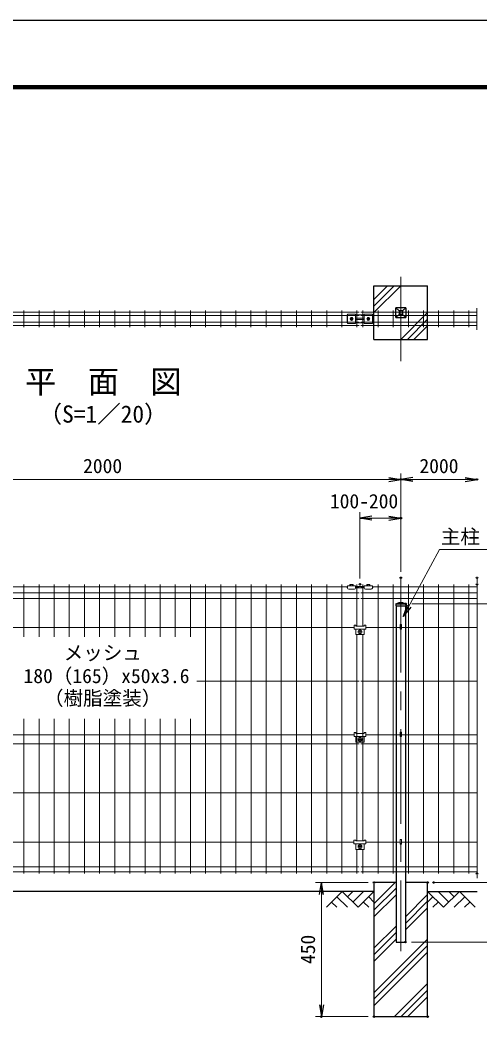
# Model space of a CAD drawing. Units: millimetres, scale not verified. Extents: x -4200 to 4200, y -2970 to 2970.
# Drawn here: x -2277 to -735, y -385 to 2970 of the extents above; entities that cross this region are included whole.
import ezdxf
from ezdxf.enums import TextEntityAlignment as Align

# ---------------------------------------------------------------- set-up
doc = ezdxf.new("R2010")
doc.units = ezdxf.units.MM
doc.header["$LTSCALE"] = 10
doc.header["$PDMODE"] = 32
doc.header["$PDSIZE"] = 5
doc.linetypes.add('USER1', pattern=[50.8, 31.75, -6.35, 6.35, -6.35])
for name, color, linetype, lineweight in [('0-0_D-TTL-TXT', 7, 'Continuous', 25), ('0-1_D-BGD', 7, 'Continuous', 25), ('0-2_D-STR4', 7, 'Continuous', 25), ('0-3_D-STR-DIM', 7, 'Continuous', 13), ('0-4_D-STR3', 3, 'Continuous', 13), ('0-5_D-BMK', 2, 'USER1', 13), ('0-6_D-STR1', 1, 'Continuous', 25), ('0-7_D-STR2', 7, 'Continuous', 13), ('0-8_D-DCR-HCH', 7, 'Continuous', 13), ('0-B_D-STR-TXT', 7, 'Continuous', 25), ('0-C_D-TTL', 7, 'Continuous', 25)]:
    doc.layers.add(name, color=color, linetype=linetype, lineweight=lineweight)
doc.layers.add('0-9_0', color=7, linetype='Continuous')
doc.layers.add('0-A_Defpoints', color=7, linetype='Continuous')
doc.styles.add('ＭＳ ゴシック', font='')
doc.styles.get('ＭＳ ゴシック').set_extended_font_data('MS Gothic')

# ---------------------------------------------------------------- blocks, each defined once
blk = doc.blocks.new('_Open')
at = {"layer": '0-9_0'}
blk.add_line((-10, 1.667), (0, 0), dxfattribs=at)
blk.add_lwpolyline([(-10, -1.667), (0, 0), (-10, 0)], dxfattribs=at)

msp = doc.modelspace()

# ---------------------------------------------------------------- linework, layer by layer
at = {"layer": '0-1_D-BGD'}
for p, q in [((-1090.2, 46.38), (-2910.2, 46.38)), ((-910.2, 46.38), (-744.73, 46.38))]:
    msp.add_line(p, q, dxfattribs=at)
at = {"layer": '0-2_D-STR4'}
for p, q in [((-1090.2, 2078.29), (-910.2, 2078.29)), ((-1090.2, 1898.29), (-1090.2, 2078.29)), ((-910.2, 1898.29), (-910.2, 2078.29)), ((-1090.2, 1898.29), (-910.2, 1898.29))]:
    msp.add_line(p, q, dxfattribs=at)
msp.add_lwpolyline([(-1015.7, 76.38), (-1090.2, 76.38), (-1090.2, -373.62), (-910.2, -373.62), (-910.2, 76.38), (-984.7, 76.38)], dxfattribs=at)
at = {"layer": '0-3_D-STR-DIM'}
for p, q in [((-745.85, 2003.08), (-745.85, 1930.88)), ((-1000.2, 1118.64), (-1000.2, 1448.64)), ((-1000.2, 1118.64), (-1000.2, 1448.64)), ((-2960.2, 1428.64), (-1040.2, 1428.64)), ((-960.2, 1428.64), (-784.73, 1428.64)), ((-1137.12, 1096.78), (-1137.12, 1318.64)), ((-1000.2, 1118.64), (-1000.2, 1318.64)), ((-1097.12, 1298.64), (-1040.2, 1298.64)), ((-744.73, 1098.64), (-744.73, 91.11)), ((-963.7, 1011.38), (-264.73, 1011.38)), ((-1110.2, 76.38), (-1286.59, 76.38)), ((-890.2, 76.38), (-524.73, 76.38)), ((-890.2, 76.38), (-394.73, 76.38)), ((-870.2, 76.38), (-394.73, 76.38)), ((-1266.59, 36.38), (-1266.59, -333.62)), ((-964.7, -123.62), (-394.73, -123.62)), ((-964.7, -123.62), (-264.73, -123.62)), ((-1110.2, -373.62), (-1286.59, -373.62))]:
    msp.add_line(p, q, dxfattribs=at)
at = {"layer": '0-4_D-STR3'}
for p, q in [((-1180.16, 1980.89), (-1180.16, 1953.89)), ((-1178.66, 1980.89), (-1180.16, 1980.89)), ((-1178.66, 1983.47), (-1151.66, 1983.47)), ((-1178.66, 1983.47), (-1178.66, 1951.31)), ((-1151.66, 1983.47), (-1151.66, 1951.31)), ((-1122.66, 1980.89), (-1151.66, 1980.89)), ((-1122.66, 1983.47), (-1122.66, 1951.31)), ((-1122.66, 1983.47), (-1095.66, 1983.47)), ((-1095.66, 1983.47), (-1095.66, 1951.31)), ((-1094.16, 1980.89), (-1095.66, 1980.89)), ((-1094.16, 1953.89), (-1094.16, 1980.89)), ((-1180.16, 1953.89), (-1178.66, 1953.89)), ((-1178.66, 1951.31), (-1151.66, 1951.31)), ((-1167.7, 1971.81), (-1170.25, 1967.39)), ((-1167.7, 1962.98), (-1170.25, 1967.39)), ((-1167.98, 1969.51), (-1166.57, 1968.1)), ((-1167.98, 1965.27), (-1166.57, 1966.69)), ((-1162.61, 1971.81), (-1167.7, 1971.81)), ((-1162.61, 1962.98), (-1167.7, 1962.98)), ((-1167.28, 1970.22), (-1165.86, 1968.81)), ((-1167.28, 1964.56), (-1165.86, 1965.98)), ((-1163.03, 1970.22), (-1164.45, 1968.81)), ((-1163.03, 1964.56), (-1164.45, 1965.98)), ((-1162.33, 1969.51), (-1163.74, 1968.1)), ((-1162.33, 1965.27), (-1163.74, 1966.69)), ((-1162.61, 1971.81), (-1160.06, 1967.39)), ((-1162.61, 1962.98), (-1160.06, 1967.39)), ((-1151.66, 1953.89), (-1122.66, 1953.89)), ((-1150.66, 1969.89), (-1123.66, 1969.89)), ((-1150.66, 1964.89), (-1123.66, 1964.89)), ((-1122.66, 1951.31), (-1095.66, 1951.31)), ((-1111.7, 1971.81), (-1114.25, 1967.39)), ((-1111.7, 1962.98), (-1114.25, 1967.39)), ((-1111.98, 1969.51), (-1110.57, 1968.1)), ((-1111.98, 1965.27), (-1110.57, 1966.69)), ((-1106.61, 1971.81), (-1111.7, 1971.81)), ((-1106.61, 1962.98), (-1111.7, 1962.98)), ((-1111.28, 1970.22), (-1109.86, 1968.81)), ((-1111.28, 1964.56), (-1109.86, 1965.98)), ((-1107.03, 1970.22), (-1108.45, 1968.81)), ((-1107.03, 1964.56), (-1108.45, 1965.98)), ((-1106.33, 1969.51), (-1107.74, 1968.1)), ((-1106.33, 1965.27), (-1107.74, 1966.69)), ((-1106.61, 1971.81), (-1104.06, 1967.39)), ((-1106.61, 1962.98), (-1104.06, 1967.39)), ((-1095.66, 1953.89), (-1094.16, 1953.89)), ((-1170.65, 1071.55), (-1170.65, 1076.18)), ((-1169.28, 1076.55), (-1161.02, 1076.55)), ((-1167.9, 1071.55), (-1167.9, 1076.18)), ((-1162.39, 1071.55), (-1162.39, 1076.18)), ((-1159.64, 1076.18), (-1159.64, 1071.55)), ((-1114.66, 1071.55), (-1114.66, 1076.18)), ((-1113.28, 1076.55), (-1105.02, 1076.55)), ((-1111.91, 1071.55), (-1111.91, 1076.18)), ((-1106.4, 1071.55), (-1106.4, 1076.18)), ((-1103.65, 1076.18), (-1103.65, 1071.55)), ((-1180.15, 1064.55), (-1180.15, 1069.95)), ((-1180.15, 1069.95), (-1178.65, 1069.95)), ((-1180.15, 1064.55), (-1178.65, 1064.55)), ((-1178.65, 1071.55), (-1151.65, 1071.55)), ((-1178.65, 1071.55), (-1178.65, 1064.05)), ((-1174.65, 1060.05), (-1155.65, 1060.05)), ((-1151.65, 1071.55), (-1151.65, 1064.05)), ((-1151.65, 1069.95), (-1122.65, 1069.95)), ((-1151.65, 1064.55), (-1122.65, 1064.55)), ((-1122.65, 1071.55), (-1095.65, 1071.55)), ((-1122.65, 1071.55), (-1122.65, 1064.05)), ((-1118.65, 1060.05), (-1099.65, 1060.05)), ((-1095.65, 1071.55), (-1095.65, 1064.05)), ((-1095.65, 1069.95), (-1094.15, 1069.95)), ((-1095.65, 1066.15), (-1094.15, 1066.15)), ((-1095.65, 1064.55), (-1094.15, 1064.55)), ((-1094.15, 1069.95), (-1094.15, 1064.55)), ((-1157.16, 939.68), (-1157.16, 926.88)), ((-1123.16, 939.68), (-1123.16, 936.78)), ((-1123.16, 939.68), (-1117.16, 939.68)), ((-1117.16, 939.68), (-1117.16, 926.88)), ((-1002.8, 940.54), (-1002.8, 928.38)), ((-997.6, 940.54), (-997.6, 928.38)), ((-1157.16, 926.88), (-1117.16, 926.88)), ((-1151.16, 936.78), (-1123.16, 936.78)), ((-1151.16, 926.88), (-1151.16, 907.88)), ((-1151.16, 907.88), (-1123.16, 907.88)), ((-1140.62, 917.88), (-1138.62, 917.88)), ((-1140.62, 916.88), (-1138.62, 916.88)), ((-1137.62, 920.88), (-1137.62, 918.88)), ((-1137.62, 913.88), (-1137.62, 915.88)), ((-1136.62, 920.88), (-1136.62, 918.88)), ((-1136.62, 913.88), (-1136.62, 915.88)), ((-1133.62, 917.88), (-1135.62, 917.88)), ((-1133.62, 916.88), (-1135.62, 916.88)), ((-1123.16, 926.88), (-1123.16, 907.88)), ((-1157.16, 579.18), (-1157.16, 566.38)), ((-1151.16, 576.28), (-1123.16, 576.28)), ((-1123.16, 579.18), (-1123.16, 576.28)), ((-1123.16, 579.18), (-1117.16, 579.18)), ((-1117.16, 579.18), (-1117.16, 566.38)), ((-1002.8, 580.04), (-1002.8, 567.88)), ((-997.6, 580.04), (-997.6, 567.88)), ((-1157.16, 566.38), (-1117.16, 566.38)), ((-1151.16, 566.38), (-1151.16, 547.38)), ((-1151.16, 547.38), (-1123.16, 547.38)), ((-1140.62, 557.38), (-1138.62, 557.38)), ((-1140.62, 556.38), (-1138.62, 556.38)), ((-1137.62, 560.38), (-1137.62, 558.38)), ((-1137.62, 553.38), (-1137.62, 555.38)), ((-1136.62, 560.38), (-1136.62, 558.38)), ((-1136.62, 553.38), (-1136.62, 555.38)), ((-1133.62, 557.38), (-1135.62, 557.38)), ((-1133.62, 556.38), (-1135.62, 556.38)), ((-1123.16, 566.38), (-1123.16, 547.38)), ((-1157.19, 218.68), (-1151.19, 218.68)), ((-1157.19, 218.68), (-1157.19, 205.88)), ((-1157.19, 205.88), (-1117.19, 205.88)), ((-1151.19, 218.68), (-1151.19, 215.78)), ((-1151.19, 215.78), (-1123.19, 215.78)), ((-1151.19, 205.88), (-1151.19, 186.88)), ((-1123.19, 218.68), (-1117.19, 218.68)), ((-1123.19, 218.68), (-1123.19, 215.78)), ((-1123.19, 205.88), (-1123.19, 186.88)), ((-1117.19, 218.68), (-1117.19, 205.88)), ((-1002.8, 219.54), (-1002.8, 207.38)), ((-997.6, 219.54), (-997.6, 207.38)), ((-1151.19, 186.88), (-1123.19, 186.88)), ((-1140.66, 196.88), (-1138.66, 196.88)), ((-1140.66, 195.88), (-1138.66, 195.88)), ((-1137.66, 199.88), (-1137.66, 197.88)), ((-1137.66, 192.88), (-1137.66, 194.88)), ((-1136.66, 199.88), (-1136.66, 197.88)), ((-1136.66, 192.88), (-1136.66, 194.88)), ((-1133.66, 196.88), (-1135.66, 196.88)), ((-1133.66, 195.88), (-1135.66, 195.88))]:
    msp.add_line(p, q, dxfattribs=at)
for points in [[(-1157.16, 939.68), (-1151.16, 939.68), (-1151.16, 936.78)], [(-1157.16, 579.18), (-1151.16, 579.18), (-1151.16, 576.28)]]:
    msp.add_lwpolyline(points, dxfattribs=at)
for centre, radius in [((-1165.16, 1967.39), 4.41), ((-1109.16, 1967.39), 4.41), ((-1137.12, 917.38), 6.5), ((-1137.12, 556.88), 6.5), ((-1137.16, 196.38), 6.5)]:
    msp.add_circle(centre, radius, dxfattribs=at)
for centre, radius, start, end in [((-1167.63, 1969.87), 0.5, 44.99953, 224.99952), ((-1167.63, 1964.92), 0.5, 135, 314.99998), ((-1165.16, 1968.64), 3.75, 57.53826, 122.46174), ((-1165.16, 1966.14), 3.75, 237.53826, 302.46174), ((-1167.28, 1967.39), 1, 314.99999, 45), ((-1165.16, 1969.51), 1, 225.00001, 314.99999), ((-1165.16, 1965.27), 1, 45, 135), ((-1163.03, 1967.39), 1, 135, 225.00001), ((-1162.68, 1969.87), 0.5, 315, 135), ((-1162.68, 1964.92), 0.5, 225.00001, 44.99999), ((-1150.66, 1967.39), 2.5, 90, 113.57818), ((-1150.66, 1967.39), 2.5, 246.42182, 270), ((-1123.66, 1967.39), 2.5, 66.42182, 90), ((-1123.66, 1967.39), 2.5, 270, 293.57818), ((-1111.63, 1969.87), 0.5, 44.99953, 224.99952), ((-1111.63, 1964.92), 0.5, 135, 314.99998), ((-1109.16, 1968.64), 3.75, 57.53826, 122.46174), ((-1109.16, 1966.14), 3.75, 237.53826, 302.46174), ((-1111.28, 1967.39), 1, 314.99999, 45), ((-1109.16, 1969.51), 1, 225.00001, 314.99999), ((-1109.16, 1965.27), 1, 45, 135), ((-1107.03, 1967.39), 1, 135, 225.00001), ((-1106.68, 1969.87), 0.5, 315, 135), ((-1106.68, 1964.92), 0.5, 225.00001, 44.99999), ((-1169.28, 1073.79), 2.75, 60, 120), ((-1165.15, 1066.09), 10.46, 74.73852, 105.26148), ((-1161.02, 1073.79), 2.75, 60, 120), ((-1113.28, 1073.79), 2.75, 60, 120), ((-1109.15, 1066.09), 10.46, 74.73852, 105.26148), ((-1105.02, 1073.79), 2.75, 60, 120), ((-1174.65, 1064.05), 4, 180, 270), ((-1155.65, 1064.05), 4, 270, 0), ((-1118.65, 1064.05), 4, 180, 270), ((-1099.65, 1064.05), 4, 270, 0), ((-1140.62, 917.38), 0.5, 90.00001, 270), ((-1138.62, 918.88), 1, 270, 0.00001), ((-1138.62, 915.88), 1, 0, 90), ((-1137.12, 920.88), 0.5, 0, 179.99999), ((-1137.12, 913.88), 0.5, 180.00002, 0.00001), ((-1135.62, 918.88), 1, 180.00001, 270), ((-1135.62, 915.88), 1, 90, 180.00001), ((-1133.62, 917.38), 0.5, 270.00049, 90.00046), ((-1000.2, 928.38), 2.6, 180, 0), ((-1140.62, 556.88), 0.5, 90.00001, 270), ((-1138.62, 558.38), 1, 270, 0.00001), ((-1138.62, 555.38), 1, 0, 90), ((-1137.12, 560.38), 0.5, 0, 179.99999), ((-1137.12, 553.38), 0.5, 180.00002, 0.00001), ((-1135.62, 558.38), 1, 180.00001, 270), ((-1135.62, 555.38), 1, 90, 180.00001), ((-1133.62, 556.88), 0.5, 270.00049, 90.00046), ((-1000.2, 567.88), 2.6, 180, 0), ((-1000.2, 207.38), 2.6, 180, 0), ((-1140.66, 196.38), 0.5, 90.00001, 270), ((-1138.66, 197.88), 1, 270, 0.00001), ((-1138.66, 194.88), 1, 0, 90), ((-1137.16, 199.88), 0.5, 0, 179.99999), ((-1137.16, 192.88), 0.5, 180.00002, 0.00001), ((-1135.66, 197.88), 1, 180.00001, 270), ((-1135.66, 194.88), 1, 90, 180.00001), ((-1133.66, 196.38), 0.5, 270.00049, 90.00046)]:
    msp.add_arc(centre, radius, start, end, dxfattribs=at)
for centre in [(-1000.2, 940.53), (-1000.2, 580.03), (-1000.2, 219.53)]:
    msp.add_ellipse(centre, major_axis=(-2.6, 0), ratio=0.649974, start_param=3.1415927, end_param=6.2831853, dxfattribs=at)
at = {"layer": '0-5_D-BMK'}
for p, q in [((-1000.2, 2108.89), (-1000.2, 1825.19)), ((-1000.2, 1098.64), (-1000.2, -153.62))]:
    msp.add_line(p, q, dxfattribs=at)
at = {"layer": '0-6_D-STR1'}
for p, q in [((-983.7, 2004.79), (-1016.7, 2004.79)), ((-1016.7, 1971.79), (-1016.7, 2004.79)), ((-1006.2, 1994.29), (-1016.7, 2004.79)), ((-1006.2, 1982.29), (-1016.7, 1971.79)), ((-994.2, 1994.29), (-1006.2, 1994.29)), ((-1006.2, 1994.29), (-1006.2, 1982.29)), ((-994.2, 1982.29), (-1006.2, 1982.29)), ((-994.2, 1994.29), (-983.7, 2004.79)), ((-994.2, 1994.29), (-994.2, 1982.29)), ((-983.7, 1971.79), (-994.2, 1982.29)), ((-983.7, 2004.79), (-983.7, 1971.79)), ((-1016.7, 1971.79), (-983.7, 1971.79)), ((-1016.7, 1011.38), (-1006.2, 1015.38)), ((-1016.7, 1011.38), (-983.7, 1011.38)), ((-1016.7, 1011.38), (-1016.7, 1004.38)), ((-1006.2, 1015.38), (-994.2, 1015.38)), ((-994.2, 1015.38), (-983.7, 1011.38)), ((-983.7, 1011.38), (-983.7, 1004.38)), ((-1016.7, 1004.38), (-983.7, 1004.38)), ((-1015.7, 1004.38), (-1015.7, -123.62)), ((-984.7, 1004.38), (-984.7, -123.62)), ((-1015.7, -123.62), (-984.7, -123.62))]:
    msp.add_line(p, q, dxfattribs=at)
at = {"layer": '0-7_D-STR2'}
for p, q in [((-3134.16, 1989.99), (-1140.16, 1989.99)), ((-2264.1, 1995.39), (-2264.1, 1939.39)), ((-2213.33, 1995.39), (-2213.33, 1939.39)), ((-2162.57, 1995.39), (-2162.57, 1939.39)), ((-2111.8, 1995.39), (-2111.8, 1939.39)), ((-2061.03, 1995.39), (-2061.03, 1939.39)), ((-2010.26, 1995.39), (-2010.26, 1939.39)), ((-1959.49, 1995.39), (-1959.49, 1939.39)), ((-1908.72, 1995.39), (-1908.72, 1939.39)), ((-1857.95, 1995.39), (-1857.95, 1939.39)), ((-1807.18, 1995.39), (-1807.18, 1939.39)), ((-1756.41, 1995.39), (-1756.41, 1939.39)), ((-1705.64, 1995.39), (-1705.64, 1939.39)), ((-1654.87, 1995.39), (-1654.87, 1939.39)), ((-1604.1, 1995.39), (-1604.1, 1939.39)), ((-1553.33, 1995.39), (-1553.33, 1939.39)), ((-1502.57, 1995.39), (-1502.57, 1939.39)), ((-1451.8, 1995.39), (-1451.8, 1939.39)), ((-1401.03, 1995.39), (-1401.03, 1939.39)), ((-1350.26, 1995.39), (-1350.26, 1939.39)), ((-1299.49, 1995.39), (-1299.49, 1939.39)), ((-1248.72, 1995.39), (-1248.72, 1939.39)), ((-1197.95, 1995.39), (-1197.95, 1939.39)), ((-1147.13, 1995.39), (-1147.13, 1939.39)), ((-1134.16, 1989.99), (-745.85, 1989.99)), ((-1127.18, 1995.39), (-1127.18, 1939.39)), ((-1076.41, 1995.39), (-1076.41, 1939.39)), ((-1025.64, 1995.39), (-1025.64, 1939.39)), ((-974.87, 1995.39), (-974.87, 1939.39)), ((-924.1, 1995.39), (-924.1, 1939.39)), ((-873.33, 1995.39), (-873.33, 1939.39)), ((-822.57, 1995.39), (-822.57, 1939.39)), ((-771.8, 1995.39), (-771.8, 1939.39)), ((-3095.66, 1978.69), (-1140.16, 1978.69)), ((-3095.66, 1956.09), (-1140.16, 1956.09)), ((-1134.16, 1978.69), (-745.85, 1978.69)), ((-1134.16, 1956.09), (-745.85, 1956.09)), ((-3134.16, 1944.79), (-1140.16, 1944.79)), ((-1134.16, 1944.79), (-745.85, 1944.79)), ((-2264.06, 1076.38), (-2264.06, 900.11)), ((-2213.29, 1076.38), (-2213.29, 900.11)), ((-2162.52, 1076.38), (-2162.52, 900.11)), ((-2111.76, 1076.38), (-2111.76, 900.11)), ((-2060.99, 1076.38), (-2060.99, 900.11)), ((-2010.22, 1076.38), (-2010.22, 900.11)), ((-1959.45, 1076.38), (-1959.45, 900.11)), ((-1908.68, 1076.38), (-1908.68, 900.11)), ((-1857.91, 1076.38), (-1857.91, 900.11)), ((-1807.14, 1076.38), (-1807.14, 900.11)), ((-1756.37, 1076.38), (-1756.37, 900.11)), ((-1705.6, 1076.38), (-1705.6, 900.11)), ((-1654.83, 1076.38), (-1654.83, 106.38)), ((-1604.06, 1076.38), (-1604.06, 106.38)), ((-1553.29, 1076.38), (-1553.29, 106.38)), ((-1502.52, 1076.38), (-1502.52, 106.38)), ((-1451.76, 1076.38), (-1451.76, 106.38)), ((-1400.99, 1076.38), (-1400.99, 106.38)), ((-1350.22, 1076.38), (-1350.22, 106.38)), ((-1299.45, 1076.38), (-1299.45, 106.38)), ((-1248.68, 1076.38), (-1248.68, 106.38)), ((-1197.91, 1076.38), (-1197.91, 106.38)), ((-1147.14, 1076.38), (-1147.14, 936.78)), ((-1127.14, 1076.38), (-1127.14, 936.78)), ((-1076.37, 1076.38), (-1076.37, 106.38)), ((-1025.6, 1076.38), (-1025.6, 106.38)), ((-974.83, 1076.38), (-974.83, 106.38)), ((-924.06, 1076.38), (-924.06, 106.38)), ((-873.29, 1076.38), (-873.29, 106.38)), ((-822.52, 1076.38), (-822.52, 106.38)), ((-771.76, 1076.38), (-771.76, 106.38)), ((-1140.14, 1048.38), (-3134.16, 1048.38)), ((-1178.65, 1067.95), (-3095.66, 1067.95)), ((-1140.14, 1067.95), (-1151.65, 1067.95)), ((-1122.65, 1067.95), (-1134.16, 1067.95)), ((-744.73, 1048.38), (-1134.16, 1048.38)), ((-744.73, 1067.95), (-1095.65, 1067.95)), ((-1140.14, 1028.8), (-3134.16, 1028.8)), ((-744.73, 1028.8), (-1134.16, 1028.8)), ((-1157.16, 932.38), (-2997.6, 932.38)), ((-1147.14, 907.88), (-1147.14, 215.78)), ((-1127.14, 907.88), (-1127.14, 215.78)), ((-1002.8, 932.38), (-1117.16, 932.38)), ((-744.73, 932.38), (-997.6, 932.38)), ((-1140.14, 752.38), (-1684.12, 752.38)), ((-744.73, 752.38), (-1134.14, 752.38)), ((-2264.06, 625.34), (-2264.06, 106.38)), ((-2213.29, 625.34), (-2213.29, 106.38)), ((-2162.52, 625.34), (-2162.52, 106.38)), ((-2111.76, 625.34), (-2111.76, 106.38)), ((-2060.99, 625.34), (-2060.99, 106.38)), ((-2010.22, 625.34), (-2010.22, 106.38)), ((-1959.45, 625.34), (-1959.45, 106.38)), ((-1908.68, 625.34), (-1908.68, 106.38)), ((-1857.91, 625.34), (-1857.91, 106.38)), ((-1807.14, 625.34), (-1807.14, 106.38)), ((-1756.37, 625.34), (-1756.37, 106.38)), ((-1705.6, 625.34), (-1705.6, 106.38)), ((-1157.16, 571.88), (-2997.6, 571.88)), ((-1002.8, 571.88), (-1117.16, 571.88)), ((-744.73, 571.88), (-997.6, 571.88)), ((-1140.14, 542.08), (-3134.14, 542.08)), ((-744.73, 542.08), (-1134.14, 542.08)), ((-1140.14, 377.08), (-3134.14, 377.08)), ((-744.73, 377.08), (-1134.14, 377.08)), ((-1157.19, 211.38), (-2997.6, 211.38)), ((-1002.8, 211.38), (-1117.19, 211.38)), ((-744.73, 211.38), (-997.6, 211.38)), ((-1147.14, 186.88), (-1147.14, 106.38)), ((-1127.14, 186.88), (-1127.14, 106.38)), ((-1140.14, 129.4), (-3134.16, 129.4)), ((-1140.14, 111.78), (-3134.16, 111.78)), ((-744.73, 129.4), (-1134.16, 129.4)), ((-744.73, 111.78), (-1134.16, 111.78))]:
    msp.add_line(p, q, dxfattribs=at)
at = {"layer": '0-8_D-DCR-HCH'}
for p, q in [((-1090.2, 1988.29), (-1000.2, 2078.29)), ((-1090.2, 2010.39), (-1022.3, 2078.29)), ((-1090.2, 2032.49), (-1044.39, 2078.29)), ((-910.2, 1988.29), (-1000.2, 1898.29)), ((-910.2, 1966.2), (-978.1, 1898.29)), ((-910.2, 1944.1), (-956, 1898.29)), ((-1090.2, 5.17), (-1018.99, 76.38)), ((-1196.62, 46.38), (-1249.83, -6.84)), ((-1196.62, 46.38), (-1143.41, -6.84)), ((-1178.88, 28.64), (-1161.15, 46.38)), ((-1161.15, 10.9), (-1125.67, 46.38)), ((-1143.41, -6.84), (-1090.2, 46.38)), ((-1090.2, -16.93), (-1015.7, 57.57)), ((-1090.2, -39.02), (-1015.7, 35.48)), ((-984.7, -38.53), (-910.2, 35.97)), ((-856.99, -6.84), (-910.2, 46.38)), ((-839.25, 10.9), (-874.72, 46.38)), ((-803.77, 46.38), (-856.99, -6.84)), ((-821.42, 28.55), (-839.25, 46.38)), ((-803.77, 46.38), (-750.56, -6.84)), ((-1232.1, 10.9), (-1214.28, -6.84)), ((-1214.36, 28.64), (-1178.72, -6.84)), ((-1125.67, 10.9), (-1107.85, -6.84)), ((-1107.94, 28.64), (-1090.2, 10.98)), ((-984.7, -60.63), (-910.2, 13.87)), ((-892.46, 28.64), (-910.2, 10.98)), ((-874.72, 10.9), (-892.54, -6.84)), ((-786.04, 28.64), (-821.67, -6.84)), ((-768.3, 10.9), (-786.12, -6.84)), ((-984.7, -82.72), (-910.2, -8.22)), ((-1090.2, -144.03), (-1015.7, -69.53)), ((-1090.2, -166.13), (-1015.7, -91.63)), ((-1090.2, -293.23), (-910.2, -113.23)), ((-1090.2, -188.22), (-1015.7, -113.72)), ((-1090.2, -315.33), (-910.2, -135.33)), ((-1090.2, -337.42), (-910.2, -157.42)), ((-1021.39, -373.62), (-910.2, -262.43)), ((-999.3, -373.62), (-910.2, -284.53)), ((-977.2, -373.62), (-910.2, -306.62))]:
    msp.add_line(p, q, dxfattribs=at)
at = {"layer": '0-A_Defpoints'}
for p in [(-1000.2, 1428.64), (-744.73, 1428.64), (-1000.2, 1298.64), (-1137.12, 1076.78), (-1000.2, 1098.64), (-744.73, 1098.64), (-744.73, 1076.38), (-983.7, 1011.38), (-744.73, 106.38), (-1090.2, 76.38), (-910.2, 76.38), (-890.2, 76.38), (-984.7, -123.62), (-1266.59, -373.62), (-1090.2, -373.62), (-910.2, -373.62)]:
    msp.add_point(p, dxfattribs=at)
at = {"layer": '0-B_D-STR-TXT', "lineweight": 13}
msp.add_lwpolyline([(-343.81, 1193.89), (-871.04, 1193.89), (-990.83, 970.25)], dxfattribs=at)
at = {"layer": '0-C_D-TTL', "color": 2}
msp.add_lwpolyline([(-4199.74, 2970), (4200.26, 2970), (4200.26, -2970), (-4199.74, -2970)], close=True, dxfattribs=at)
at = {"layer": '0-C_D-TTL'}
for points in [[(-3929.74, 2750), (3930.26, 2750), (3930.26, -2750), (-3929.74, -2750)], [(-3927.24, 2747.5), (3927.76, 2747.5), (3927.76, -2747.5), (-3927.24, -2747.5)], [(-3924.74, 2745), (3925.26, 2745), (3925.26, -2745), (-3924.74, -2745)], [(-3922.24, 2742.5), (3922.76, 2742.5), (3922.76, -2742.5), (-3922.24, -2742.5)], [(-3919.74, 2740), (3920.26, 2740), (3920.26, -2740), (-3919.74, -2740)]]:
    msp.add_lwpolyline(points, close=True, dxfattribs=at)

# ---------------------------------------------------------------- block references
at = {"layer": '0-3_D-STR-DIM', "xscale": 4, "yscale": 4}
for p in [(-1000.2, 1428.64), (-744.73, 1428.64), (-1000.2, 1298.64)]:
    msp.add_blockref('_Open', p, dxfattribs=at)
for p, rotation in [((-1000.2, 1428.64), 180), ((-1137.12, 1298.64), 180), ((-1266.59, 76.38), 90), ((-1266.59, -373.62), 270)]:
    msp.add_blockref('_Open', p, dxfattribs=dict(at, rotation=rotation))
at = {"layer": '0-B_D-STR-TXT', "xscale": 4, "yscale": 4, "rotation": 241.82519}
msp.add_blockref('_Open', (-991.78, 968.48), dxfattribs=at)

# ---------------------------------------------------------------- texts
at = {"layer": '0-0_D-TTL-TXT', "style": 'ＭＳ ゴシック'}
for s, height, p in [('平\u3000面\u3000図', 76.98, (-2260.1, 1695.1)), ('（S=1／20）', 57.7, (-2214.61, 1601.9))]:
    msp.add_text(s, height=height, dxfattribs=at).set_placement(p, align=Align.BOTTOM_LEFT)
at = {"layer": '0-3_D-STR-DIM', "style": 'ＭＳ ゴシック'}
for s, p in [('2000', (-2065.45, 1435.38)), ('2000', (-937.72, 1435.38)), ('100-200', (-1237.97, 1317.25))]:
    msp.add_text(s, height=48.09, dxfattribs=at).set_placement(p, align=Align.BOTTOM_LEFT)
msp.add_text('450', height=48.09, rotation=90, dxfattribs=at).set_placement((-1273.34, -197.12), align=Align.BOTTOM_LEFT)
at = {"layer": '0-B_D-STR-TXT', "style": 'ＭＳ ゴシック'}
for s, p in [('主柱 □31x31x1.6', (-866.2, 1198.15)), ('メッシュ', (-2130.59, 808.81)), ('180（165）x50x3.6', (-2265.21, 730.9)), ('（樹脂塗装）', (-2196.69, 656.56))]:
    msp.add_text(s, height=48.09, dxfattribs=at).set_placement(p, align=Align.BOTTOM_LEFT)

doc.saveas('drawing.dxf')
